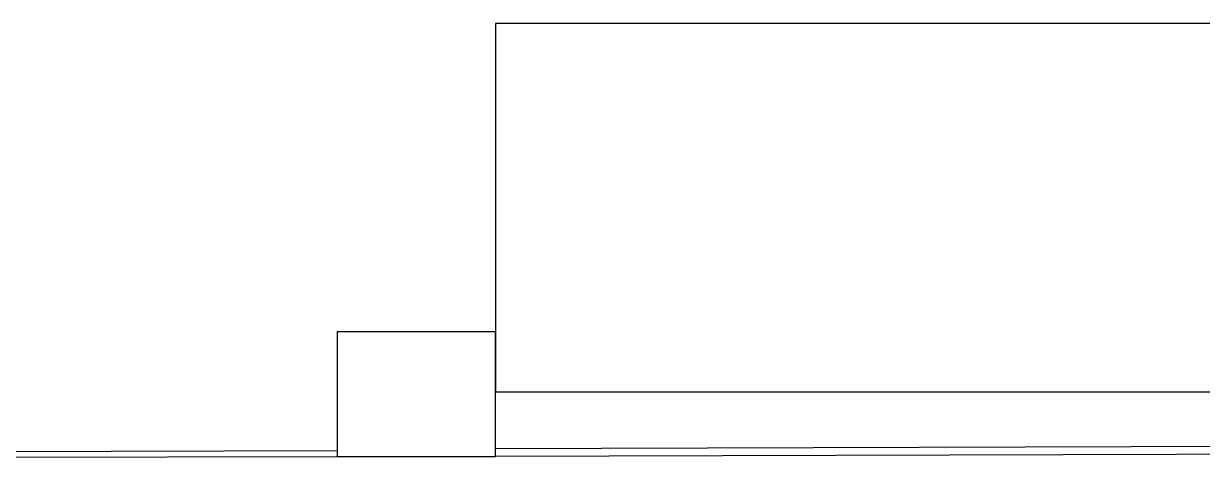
# Model space of a CAD drawing. Header units: centimetres. Extents: x 45464 to 685908, y 11779 to 14769.
# Drawn here: x 675835 to 678813, y 11788 to 12884 of the extents above; entities that cross this region are included whole.
import ezdxf

# ---------------------------------------------------------------- set-up
doc = ezdxf.new("R2010")
doc.units = ezdxf.units.CM
doc.header["$LTSCALE"] = 4
for name, color, linetype in [('0.2', 2, 'Continuous'), ('0.4', 4, 'Continuous'), ('0.6', 6, 'Continuous')]:
    doc.layers.add(name, color=color, linetype=linetype)

msp = doc.modelspace()

# ---------------------------------------------------------------- linework, layer by layer
at = {"layer": '0.2'}
for points in [[(677027.2, 11954.4), (678947.2, 11954.4), (678947.2, 12884.4), (677027.2, 12884.4)], [(676627.2, 11790.6), (677027.2, 11790.6), (677027.2, 12105.6), (676627.2, 12105.6)]]:
    msp.add_lwpolyline(points, close=True, dxfattribs=at)
at = {"layer": '0.4'}
for points in [[(681042.9, 11822.6), (677027.2, 11809.9)], [(681042.9, 11802.6), (677027.2, 11790.6)]]:
    msp.add_lwpolyline(points, dxfattribs=at)
at = {"layer": '0.6'}
for p, q in [((675621, 11803.5), (676627.2, 11805.6)), ((675606, 11788.4), (676627.2, 11790.6))]:
    msp.add_line(p, q, dxfattribs=at)

doc.saveas('drawing.dxf')
